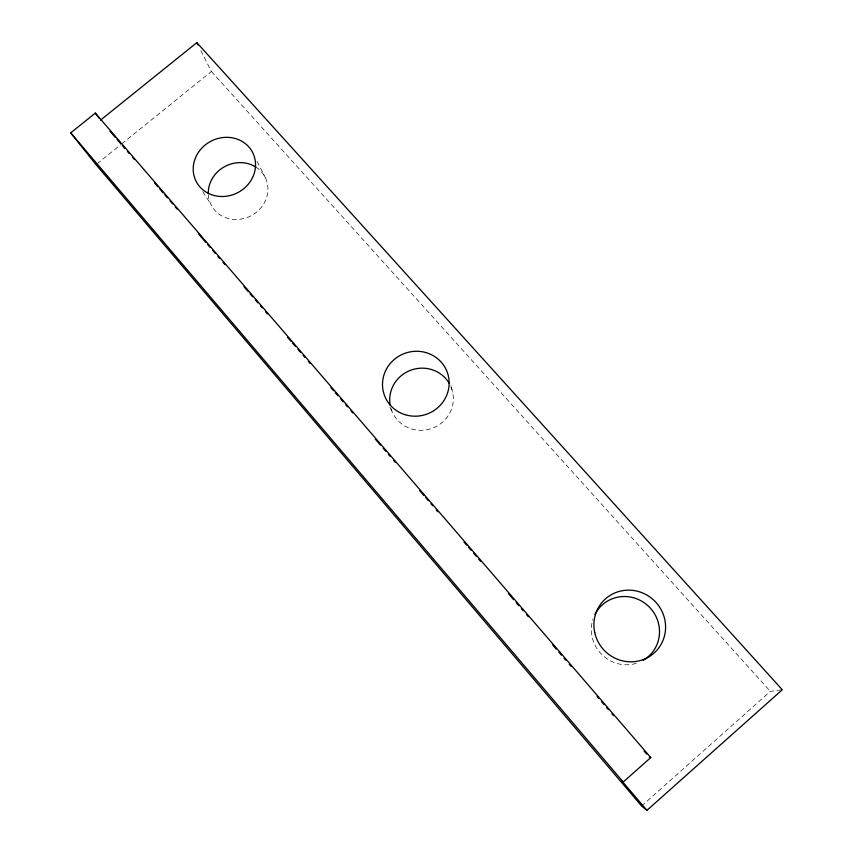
<?xml version="1.0" encoding="UTF-8"?>
<svg xmlns="http://www.w3.org/2000/svg" width="853" height="853" viewBox="0 0 853 853"><rect width="100%" height="100%" fill="white"/><g stroke="black" fill="none" stroke-linecap="round" stroke-linejoin="round"><path stroke-width="0.64" stroke-dasharray="4.26 3.2" d="M641.616 805.978L770.355 691.367L781.092 689.917M97.039 163.808L120.742 144.679M121.766 143.837L211.395 71.471L200.327 49.57M211.395 71.471L770.355 691.367M202.79 191.616L210.638 203.963M257.116 161.388L265.443 177.872M389.928 407.148L392.647 412.863M450.874 385.62L452.804 392.924M255.804 167.049A30.356 27.904 -27.4 0 1 252.285 215.095A30.356 27.904 -27.4 0 1 208.303 194.527M451.173 387.369A31.934 30.953 -20.1 0 1 430.637 428.814A31.934 30.953 -20.1 0 1 390.397 406.305M636.285 663.325A34.642 33.587 45.9 0 1 601.408 654.134A34.642 33.587 45.9 0 1 593.006 619.054"/><path stroke-width="1.28" d="M646.926 810.35L622.114 781.199L623.234 781.998L650.775 757.56L95.312 113.097L70.714 132.865L96.016 164.64L641.616 805.978L646.926 810.35L782.286 689.757L196.83 42.65L100.473 120.166M649.282 757.091L650.775 757.56M110.037 131.266L115.262 137.322M117 139.348L120.476 143.379M122.214 145.405L124.826 148.433M127.438 151.461L129.176 153.476M132.652 157.517L134.39 159.532M154.393 182.745L157.88 186.786M159.618 188.801L163.094 192.842M164.832 194.857L167.444 197.885M170.056 200.913L172.658 203.942M175.27 206.97L177.008 208.996M198.76 234.223L205.712 242.305M207.45 244.321L210.062 247.349M212.674 250.377L215.276 253.405M217.888 256.433L219.626 258.448M223.113 262.489L224.851 264.505M243.979 286.715L248.33 291.758M250.068 293.784L252.68 296.812M255.292 299.84L257.894 302.868M260.506 305.896L262.244 307.912M265.72 311.953L267.469 313.968M287.472 337.18L290.948 341.221M292.686 343.237L295.298 346.265M297.91 349.293L300.512 352.321M303.124 355.349L304.862 357.375M308.338 361.405L310.087 363.431M330.953 387.657L333.566 390.685M335.304 392.7L337.916 395.728M340.528 398.756L343.13 401.784M345.742 404.812L347.48 406.828M350.956 410.869L352.705 412.884M375.309 439.135L380.534 445.191M383.146 448.22L385.748 451.248M388.36 454.276L390.098 456.291M393.574 460.332L395.323 462.347M419.676 490.614L424.016 495.657M425.764 497.672L428.366 500.7M430.978 503.728L432.716 505.754M436.192 509.785L437.941 511.811M464.032 542.092L466.634 545.12M468.372 547.136L470.984 550.164M473.596 553.192L476.209 556.22M478.81 559.248L480.548 561.263M508.388 593.571L513.602 599.627M516.214 602.655L518.827 605.683M521.428 608.711L523.166 610.727M526.653 614.768L528.391 616.783M552.744 645.049L556.22 649.08M558.832 652.108L561.445 655.136M564.046 658.164L565.784 660.19M569.271 664.22L571.009 666.246M597.1 696.528L598.838 698.543M601.45 701.571L604.063 704.599M606.664 707.627L608.402 709.653M611.889 713.684L613.627 715.71M644.068 751.035L646.681 754.063M70.714 132.865L623.234 781.998M95.312 113.097L99.001 118.151M196.83 42.65L197.992 44.953M208.26 193.29A30.356 27.904 -27.4 0 1 224.499 166.698A30.356 27.904 -27.4 0 1 255.804 167.049M594.936 614.416A34.642 33.587 45.9 0 1 648.483 606.227A34.642 33.587 45.9 0 1 643.237 660.286M390.173 405.175A31.934 30.953 -20.1 0 1 410.719 370.223A31.934 30.953 -20.1 0 1 449.136 383.232M594.733 632.553A36.402 35.272 44.9 0 0 653.888 653.227A36.402 35.272 44.9 0 0 640.614 592.195A36.402 35.272 44.9 0 0 594.733 632.553M404.706 414.579A33.47 32.329 -20.3 0 0 448.603 377.101A33.47 32.329 -20.3 0 0 394.182 359.529A33.47 32.329 -20.3 0 0 404.706 414.579M220.895 196.499A31.732 29.013 -27.3 0 0 252.957 153.135A31.732 29.013 -27.3 0 0 199.293 151.13A31.732 29.013 -27.3 0 0 220.895 196.499"/></g></svg>
